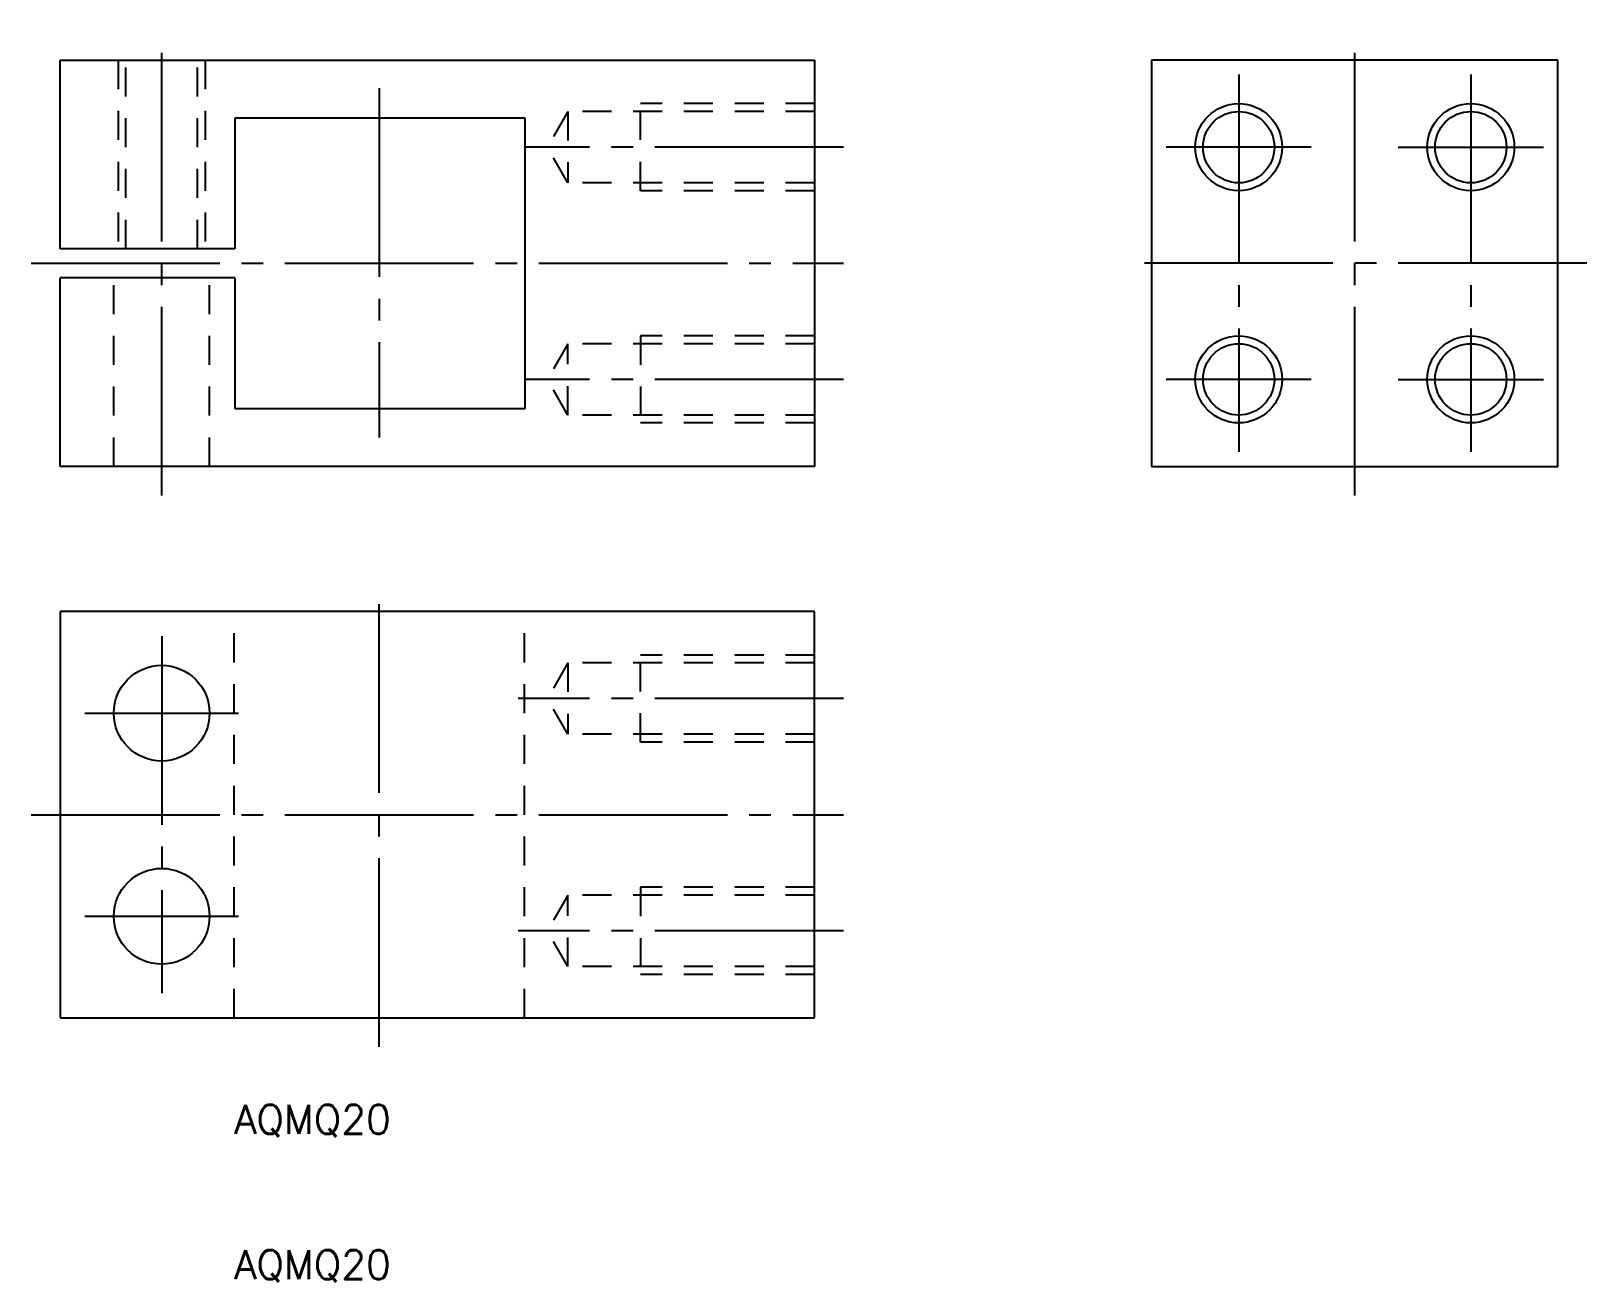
# Model space of a CAD drawing. Extents: x 99 to 207, y 144 to 230.
import ezdxf

# ---------------------------------------------------------------- set-up
doc = ezdxf.new("R2010")
doc.units = 0
doc.linetypes.add('CENTER', pattern=[17.5, 13, -1.5, 1.5, -1.5])
doc.linetypes.add('DASHED', pattern=[3.5, 2, -1.5])
doc.layers.get('0').update_dxf_attribs({"linetype": 'CONTINUOUS'})
doc.layers.add('CENTER', color=1, linetype='CENTER')
doc.styles.get("Standard").update_dxf_attribs({"font": 'txt.shx', "bigfont": '@extfont2.shx'})

msp = doc.modelspace()

# ---------------------------------------------------------------- linework, layer by layer
at = {"color": 7, "linetype": 'CONTINUOUS'}
for p, q in [((101.44, 228.07), (153.44, 228.07)), ((101.44, 215.07), (101.44, 228.07)), ((153.44, 228.07), (153.44, 200.07)), ((176.68, 228.07), (176.68, 200.07)), ((204.68, 228.07), (176.68, 228.07)), ((204.68, 200.07), (204.68, 228.07)), ((113.49, 224.07), (113.49, 215.07)), ((133.49, 224.07), (113.49, 224.07)), ((133.49, 204.07), (133.49, 224.07)), ((113.49, 215.07), (101.44, 215.07)), ((113.49, 213.07), (101.44, 213.07)), ((101.44, 200.07), (101.44, 213.07)), ((113.49, 213.07), (113.49, 204.07)), ((113.49, 204.07), (133.49, 204.07)), ((153.44, 200.07), (101.44, 200.07)), ((176.68, 200.07), (204.68, 200.07)), ((101.44, 190.07), (101.44, 162.07)), ((153.44, 190.07), (101.44, 190.07)), ((153.44, 162.07), (153.44, 190.07)), ((101.44, 162.07), (153.44, 162.07))]:
    msp.add_line(p, q, dxfattribs=at)
at = {"color": 3, "linetype": 'DASHED'}
for p, q in [((105.44, 228.07), (105.44, 215.07)), ((105.98, 215.07), (105.98, 228.07)), ((110.9, 215.07), (110.9, 228.07)), ((111.44, 228.07), (111.44, 215.07)), ((136.44, 224.53), (135.02, 222.07)), ((136.44, 224.53), (136.44, 219.61)), ((153.44, 224.53), (136.44, 224.53)), ((141.44, 219.07), (141.44, 225.07)), ((153.44, 225.07), (141.44, 225.07)), ((136.44, 219.61), (135.02, 222.07)), ((153.44, 219.61), (136.44, 219.61)), ((153.44, 219.07), (141.44, 219.07)), ((105.14, 200.07), (105.14, 213.07)), ((111.74, 200.07), (111.74, 213.07)), ((136.44, 208.53), (135.02, 206.07)), ((153.44, 208.53), (136.44, 208.53)), ((136.44, 203.61), (136.44, 208.53)), ((153.44, 209.07), (141.44, 209.07)), ((141.44, 209.07), (141.44, 203.07)), ((136.44, 203.61), (135.02, 206.07)), ((153.44, 203.61), (136.44, 203.61)), ((153.44, 203.07), (141.44, 203.07)), ((113.44, 162.07), (113.44, 190.07)), ((133.44, 162.07), (133.44, 190.07)), ((141.44, 181.07), (141.44, 187.07)), ((153.44, 187.07), (141.44, 187.07)), ((136.44, 186.53), (135.02, 184.07)), ((136.44, 186.53), (136.44, 181.61)), ((153.44, 186.53), (136.44, 186.53)), ((136.44, 181.61), (135.02, 184.07)), ((153.44, 181.61), (136.44, 181.61)), ((153.44, 181.07), (141.44, 181.07)), ((136.44, 170.53), (135.02, 168.07)), ((136.44, 165.61), (136.44, 170.53)), ((153.44, 170.53), (136.44, 170.53)), ((141.44, 171.07), (141.44, 165.07)), ((153.44, 171.07), (141.44, 171.07)), ((136.44, 165.61), (135.02, 168.07)), ((153.44, 165.61), (136.44, 165.61)), ((153.44, 165.07), (141.44, 165.07))]:
    msp.add_line(p, q, dxfattribs=at)
at = {"color": 7, "linetype": 'CONTINUOUS'}
for centre, radius in [((182.68, 222.07), 3), ((182.68, 222.07), 2.46), ((198.68, 222.07), 3), ((198.68, 222.07), 2.46), ((182.68, 206.07), 3), ((182.68, 206.07), 2.46), ((198.68, 206.07), 3), ((198.68, 206.07), 2.46), ((108.44, 183.07), 3.3), ((108.44, 169.07), 3.3)]:
    msp.add_circle(centre, radius, dxfattribs=at)
at = {"layer": 'CENTER', "color": 1, "linetype": 'CENTER'}
for p, q in [((108.44, 198.07), (108.44, 230.07)), ((190.68, 198.07), (190.68, 230.07)), ((182.68, 227.07), (182.68, 201.07)), ((198.68, 227.07), (198.68, 201.07)), ((123.44, 226.13), (123.44, 202.07)), ((155.44, 222.07), (133.52, 222.07)), ((187.68, 222.07), (177.68, 222.07)), ((193.68, 222.07), (203.68, 222.07)), ((99.44, 214.07), (155.44, 214.07)), ((206.68, 214.07), (174.68, 214.07)), ((155.44, 206.07), (133.52, 206.07)), ((187.68, 206.07), (177.68, 206.07)), ((193.68, 206.07), (203.68, 206.07)), ((123.44, 160.07), (123.44, 192.07)), ((108.44, 188.37), (108.44, 163.77)), ((155.44, 184.07), (133.02, 184.07)), ((103.14, 183.07), (113.74, 183.07)), ((99.44, 176.07), (155.44, 176.07)), ((103.14, 169.07), (113.74, 169.07)), ((155.44, 168.07), (133.02, 168.07))]:
    msp.add_line(p, q, dxfattribs=at)

# ---------------------------------------------------------------- texts
for p in [(113.44, 154.07), (113.44, 144.07)]:
    msp.add_text('AQMQ20', height=2).set_placement(p)

doc.saveas('drawing.dxf')
